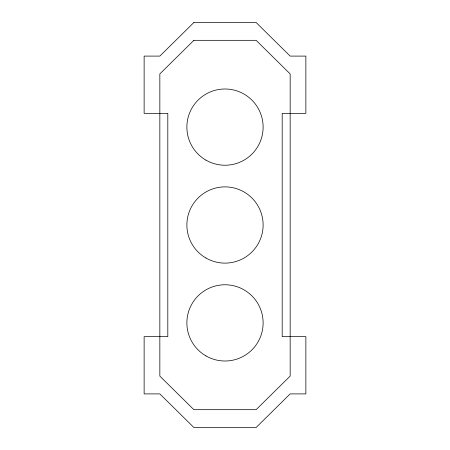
<?xml version="1.0" encoding="UTF-8"?>
<svg xmlns="http://www.w3.org/2000/svg" width="450" height="450" viewBox="0 0 450 450"><rect width="100%" height="100%" fill="white"/><g stroke="black" fill="none" stroke-linecap="round" stroke-linejoin="round"><path stroke-width="0.67" d="M193.877 22.5L159.84 56.098L144.129 56.098L144.129 113.349L167.811 113.349L167.811 336.651L144.129 336.651L144.129 393.902L159.84 393.902L193.877 427.5L256.123 427.5L290.16 393.902L305.871 393.902L305.871 336.651L282.189 336.651L282.189 113.349L305.871 113.349L305.871 56.098L290.16 56.098L256.123 22.5L193.877 22.5M193.877 40.32L159.84 73.913L159.84 376.088L193.877 409.68L256.123 409.68L290.16 376.088L290.16 73.913L256.123 40.32L193.877 40.32M205.937 258.013A38.121 38.121 0 0 0 263.121 225A38.121 38.121 0 0 0 205.937 191.987A38.121 38.121 0 0 0 205.937 258.013M205.937 160.132A38.121 38.121 0 0 0 263.121 127.114A38.121 38.121 0 0 0 205.937 94.101A38.121 38.121 0 0 0 205.937 160.132M205.937 355.899A38.121 38.121 0 0 0 263.121 322.886A38.121 38.121 0 0 0 205.937 289.868A38.121 38.121 0 0 0 205.937 355.899"/></g></svg>
